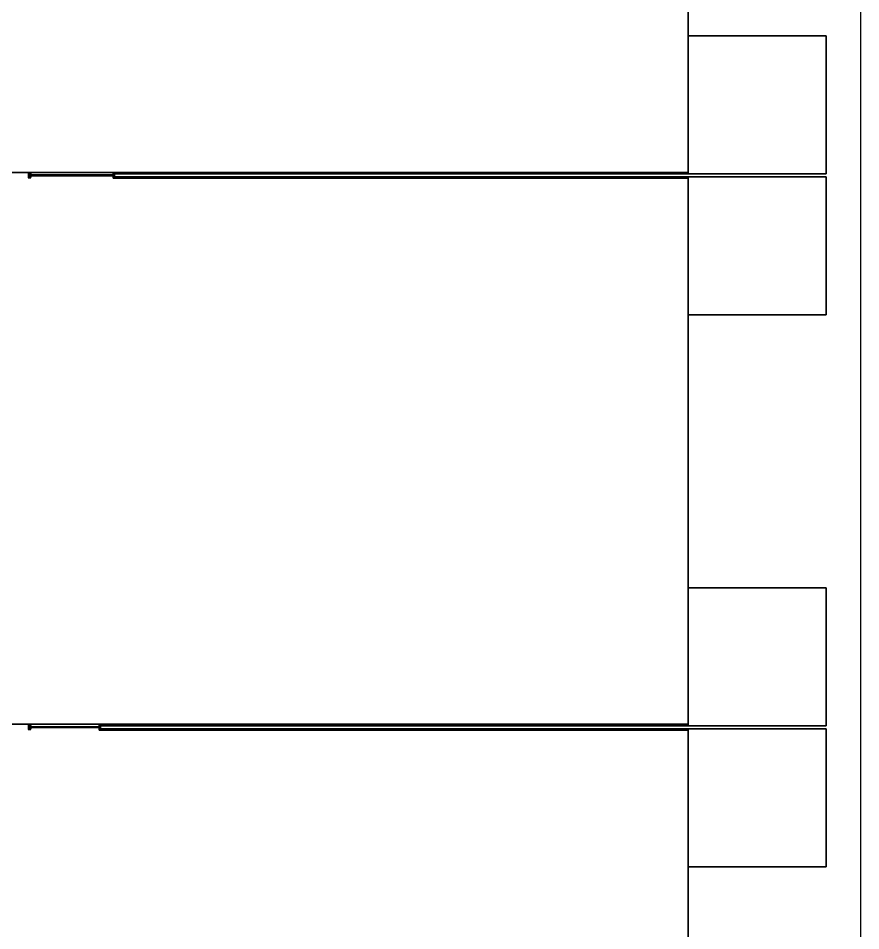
# Model space of a CAD drawing. Extents: x -11215 to 11250, y -11250 to 11250.
# Drawn here: x 5144 to 11250, y -1475 to 5138 of the extents above; entities that cross this region are included whole.
import ezdxf

# ---------------------------------------------------------------- set-up
doc = ezdxf.new("R2010")
doc.units = 0
doc.layers.get('0').update_dxf_attribs({"linetype": 'CONTINUOUS'})
doc.layers.add('CIF_ALUMINUM', color=7, linetype='CONTINUOUS')
doc.layers.add('CIF_NbWiring', color=7, linetype='CONTINUOUS')

# ---------------------------------------------------------------- blocks, each defined once
blk = doc.blocks.new('MS-Feeds_r')
at = {"layer": 'CIF_NbWiring'}
for points in [[(4750, -3979), (4750, -21), (481, -21), (481, -3), (-15, -3), (-15, -12.5), (-29, -12.5), (-29, 12.5), (-15, 12.5), (-15, 3), (481, 3), (481, 21), (-481.5, 21)], [(-481.5, 21), (4750, 21), (4750, 3979), (581, 3979), (581, 3997), (-15, 3997), (-15, 3987.5), (-29, 3987.5), (-29, 4012.5), (-15, 4012.5), (-15, 4003), (581, 4003), (581, 4021), (-481.5, 4021)], [(-481.5, 4021), (4750, 4021), (4750, 7979)], [(4750, 6989), (4750, 5011), (5750, 5011), (5750, 4011), (591, 4011), (591, 4001), (-17, 4001), (-17, 4010.5), (-29, 4010.5), (-29, 3989.5), (-17, 3989.5), (-17, 3999), (591, 3999), (591, 3989), (5750, 3989), (5750, 2989), (4750, 2989), (4750, 1011), (5750, 1011), (5750, 11), (491, 11), (491, 1), (-17, 1), (-17, 10.5), (-29, 10.5), (-29, -10.5), (-17, -10.5), (-17, -1), (491, -1), (491, -11), (5750, -11), (5750, -1011), (4750, -1011), (4750, -2989)], [(6000, -11250), (6000, 11250), (-6000, 11250), (-6000, -11250)]]:
    blk.add_lwpolyline(points, dxfattribs=at)
blk = doc.blocks.new('MS-Feeds')
at = {"layer": 'CIF_NbWiring'}
for points in [[(-29, 4010.5), (-17, 4010.5), (-17, 4001), (591, 4001), (591, 4011), (5750, 4011), (5750, 5011), (4750, 5011), (4750, 4021), (581, 4021), (581, 4003), (-15, 4003), (-15, 4012.5), (-29, 4012.5)], [(-29, 3987.5), (-15, 3987.5), (-15, 3997), (581, 3997), (581, 3979), (4750, 3979), (4750, 2989), (5750, 2989), (5750, 3989), (591, 3989), (591, 3999), (-17, 3999), (-17, 3989.5), (-29, 3989.5)], [(-29, 10.5), (-17, 10.5), (-17, 1), (491, 1), (491, 11), (5750, 11), (5750, 1011), (4750, 1011), (4750, 21), (481, 21), (481, 3), (-15, 3), (-15, 12.5), (-29, 12.5)], [(-29, -12.5), (-15, -12.5), (-15, -3), (481, -3), (481, -21), (4750, -21), (4750, -1011), (5750, -1011), (5750, -11), (491, -11), (491, -1), (-17, -1), (-17, -10.5), (-29, -10.5)]]:
    blk.add_lwpolyline(points, close=True, dxfattribs=at)

msp = doc.modelspace()

# ---------------------------------------------------------------- linework, layer by layer
at = {"layer": 'CIF_ALUMINUM'}
for points in [[(5216, 3982.5), (5236, 3982.5), (5236, 4017.5), (5216, 4017.5)], [(5216, -17.5), (5236, -17.5), (5236, 17.5), (5216, 17.5)]]:
    msp.add_lwpolyline(points, close=True, dxfattribs=at)
at = {"layer": 'CIF_NbWiring'}
for points in [[(10000, 4011), (11000, 4011), (11000, 5011), (10000, 5011)], [(10000, 2989), (11000, 2989), (11000, 3989), (10000, 3989)], [(10000, 11), (11000, 11), (11000, 1011), (10000, 1011)], [(10000, -1011), (11000, -1011), (11000, -11), (10000, -11)]]:
    msp.add_lwpolyline(points, close=True, dxfattribs=at)
for points, const_width in [([(5221, 4011.5), (5234, 4011.5), (5234, 4002), (5841, 4002)], 2), ([(5221, 3988.5), (5234, 3988.5), (5234, 3998), (5841, 3998)], 2), ([(5836, 4001), (5836, 4016), (10005, 4016)], 10), ([(5836, 3999), (5836, 3984), (10005, 3984)], 10), ([(5221, 11.5), (5234, 11.5), (5234, 2), (5741, 2)], 2), ([(5736, 1), (5736, 16), (10005, 16)], 10), ([(5736, -1), (5736, -16), (10005, -16)], 10), ([(5221, -11.5), (5234, -11.5), (5234, -2), (5741, -2)], 2)]:
    msp.add_lwpolyline(points, dxfattribs=dict(at, const_width=const_width))

# ---------------------------------------------------------------- block references
for name in ['MS-Feeds_r', 'MS-Feeds']:
    msp.add_blockref(name, (5250, 0))

doc.saveas('drawing.dxf')
